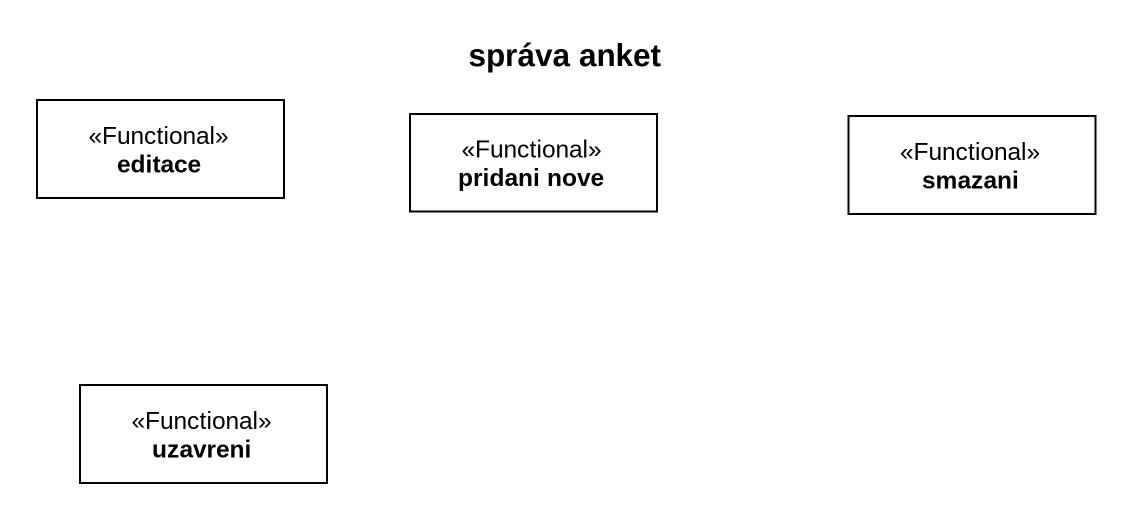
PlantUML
@startuml
title správa anket
hide circle
hide empty members
class editace <<Functional>>
class "pridani nove" as pridani_nove <<Functional>>
class smazani <<Functional>>
class uzavreni <<Functional>>
@enduml
